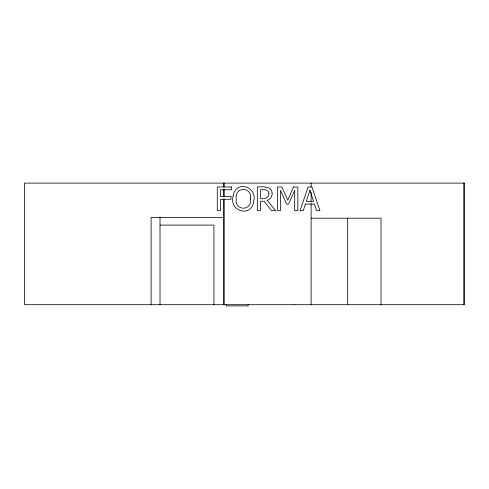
<?xml version="1.0" encoding="UTF-8"?>
<svg xmlns="http://www.w3.org/2000/svg" width="489" height="489" viewBox="0 0 489 489"><rect width="100%" height="100%" fill="white"/><g stroke="black" fill="none" stroke-linecap="round" stroke-linejoin="round"><path stroke-width="0.73" d="M223.815 217.391L151.101 217.391L151.101 304.696M311.12 218.192L380.992 218.192L380.992 304.696M160.013 225.099L213.938 225.099L213.938 304.696M463.755 183.106L463.755 304.696M347.697 218.167L347.697 304.696M311.12 183.106L311.12 186.92M311.12 192.263L311.12 201.413M311.12 203.699L311.12 304.696M294.329 304.299L294.329 304.696M248.119 304.696L248.119 305.894L226.193 305.894L226.193 304.696M224.054 183.106L224.054 186.908M224.054 189.188L224.054 196.786M224.054 199.066L224.054 304.696M223.815 183.106L223.815 186.92M223.815 189.206L223.815 196.822M223.815 199.109L223.815 304.696M160.013 217.464L160.013 304.696M250.588 198.834C252.336 211.279 234.451 211.272 236.193 198.834C234.414 186.34 252.361 186.364 250.588 198.834M233.1 196.028C228.828 211.334 251.279 217.96 253.687 201.578C257.917 186.34 235.521 179.732 233.1 196.028M272.147 193.412C272.294 196.572 270.136 199.316 267.232 200.362L275.662 210.673L271.578 210.673L264.066 201.254L260.472 201.254L260.472 210.673L257.318 210.673L257.318 186.981C262.428 186.694 272.104 185.844 272.147 193.412M268.852 193.65C269.311 198.375 263.993 199.182 260.472 198.632L260.472 189.689C263.492 189.481 268.999 189.304 268.852 193.65M305.417 204.054L303.266 210.673L300.087 210.673L308.076 186.981L311.958 186.981L319.94 210.673L316.615 210.673L314.47 204.054L305.417 204.054M309.934 190.197L306.291 201.364L313.596 201.364L309.934 190.197M293.467 186.981L287.758 200.172L281.835 186.981L277.544 186.981L277.544 210.673L280.484 210.673L280.484 190.258L286.609 204.151L288.522 204.151L294.69 190.258L294.69 210.673L297.844 210.673L297.844 186.981L293.467 186.981M464.55 183.106L24.45 183.106L24.45 304.696L464.55 304.696L464.55 183.106M231.45 186.981L217.275 186.981L217.275 210.673L220.423 210.673L220.423 199.267L230.991 199.267L230.991 196.468L220.423 196.468L220.423 189.781L231.45 189.781L231.45 186.981"/></g></svg>
